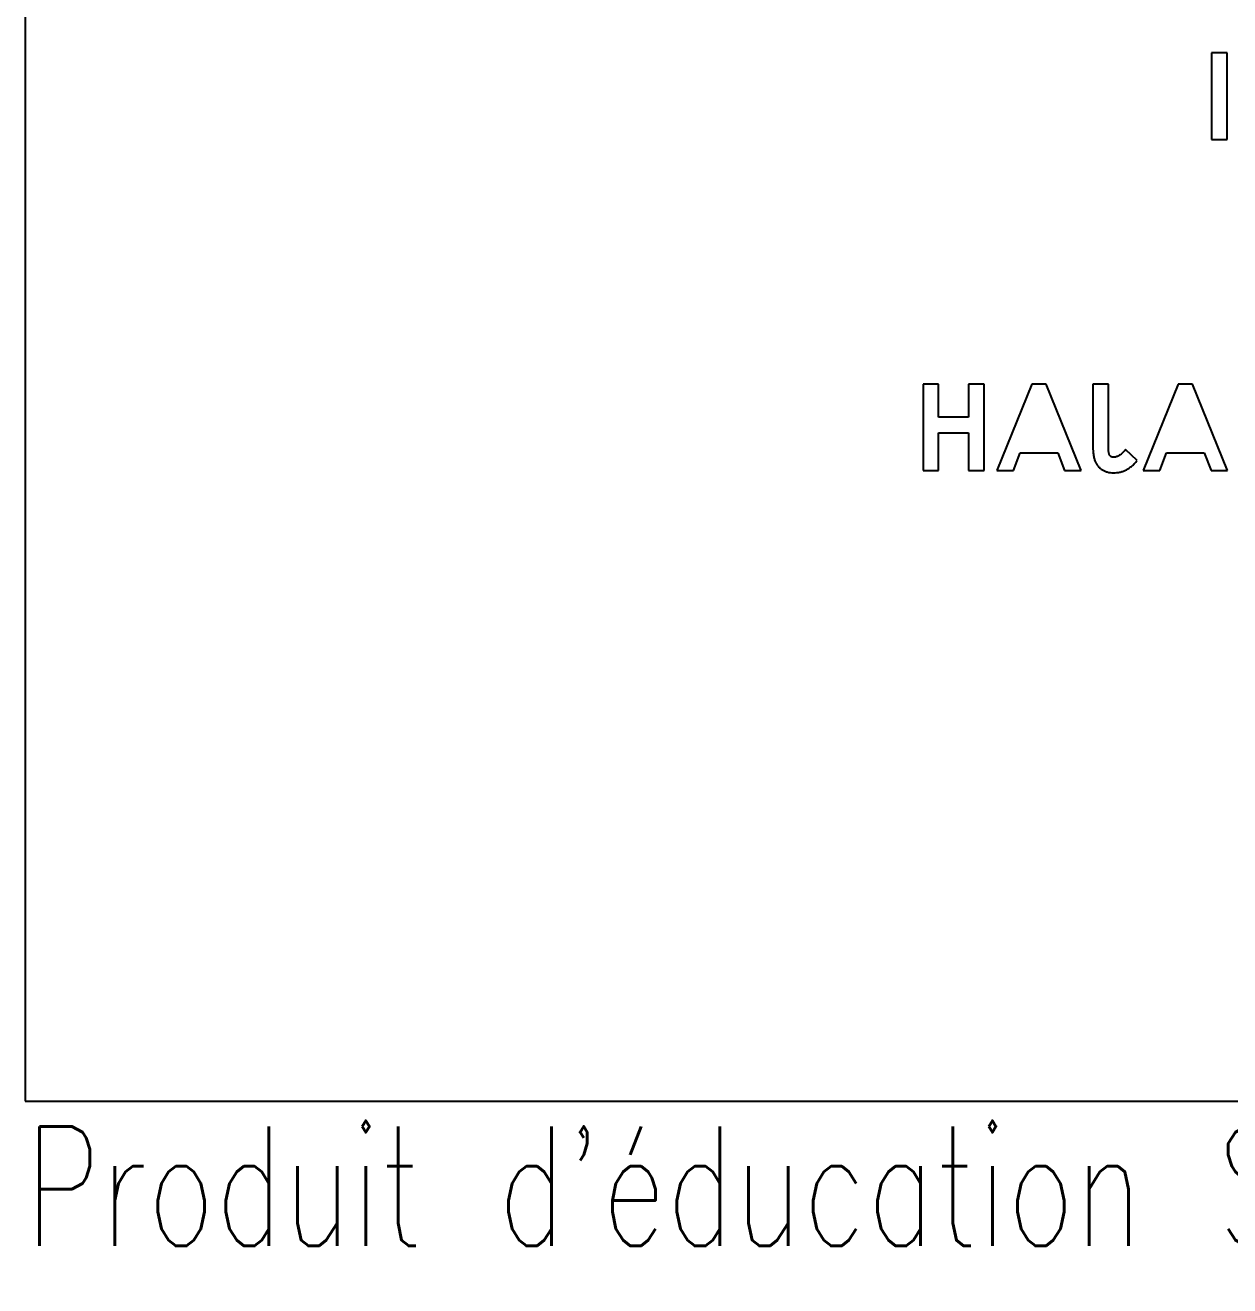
# Model space of a CAD drawing. Header units: millimetres. Extents: x -193 to 193, y -200 to 193.
# Drawn here: x -192.5 to -143.8, y -200.5 to -149.5 of the extents above; entities that cross this region are included whole.
import ezdxf

# ---------------------------------------------------------------- set-up
doc = ezdxf.new("R2010")
doc.units = ezdxf.units.MM
doc.styles.add('SLDTEXTSTYLE0', font='TXT', dxfattribs={"width": 0.7, "bigfont": 'bigfont'})

msp = doc.modelspace()

# ---------------------------------------------------------------- linework, layer by layer
at = {"color": 7, "linetype": 'Continuous', "lineweight": 25}
for p, q in [((-192.545, 193), (-192.545, -193)), ((-143.928, -150.59), (-144.556, -150.59)), ((-144.556, -150.59), (-144.556, -154.09)), ((-143.928, -154.09), (-143.928, -150.59)), ((-144.556, -154.09), (-143.928, -154.09)), ((-155.595, -163.988), (-156.223, -163.988)), ((-156.223, -163.988), (-156.223, -167.488)), ((-155.595, -165.334), (-155.595, -163.988)), ((-153.755, -163.988), (-154.383, -163.988)), ((-154.383, -163.988), (-154.383, -165.334)), ((-153.755, -167.488), (-153.755, -163.988)), ((-151.826, -163.988), (-153.239, -167.488)), ((-151.243, -163.988), (-151.826, -163.988)), ((-149.829, -167.488), (-151.243, -163.988)), ((-148.729, -163.988), (-149.358, -163.988)), ((-149.358, -163.988), (-149.358, -166.311)), ((-148.729, -166.457), (-148.729, -163.988)), ((-145.903, -163.988), (-147.316, -167.488)), ((-145.32, -163.988), (-145.903, -163.988)), ((-143.906, -167.488), (-145.32, -163.988)), ((-154.383, -165.334), (-155.595, -165.334)), ((-155.595, -167.488), (-155.595, -165.962)), ((-155.595, -165.962), (-154.383, -165.962)), ((-154.383, -165.962), (-154.383, -167.488)), ((-147.563, -167.082), (-148.038, -166.642)), ((-152.568, -167.488), (-152.296, -166.77)), ((-152.296, -166.77), (-150.771, -166.77)), ((-150.771, -166.77), (-150.499, -167.488)), ((-146.645, -167.488), (-146.373, -166.77)), ((-146.373, -166.77), (-144.848, -166.77)), ((-144.848, -166.77), (-144.576, -167.488)), ((-156.223, -167.488), (-155.595, -167.488)), ((-154.383, -167.488), (-153.755, -167.488)), ((-153.239, -167.488), (-152.568, -167.488)), ((-150.499, -167.488), (-149.829, -167.488)), ((-147.316, -167.488), (-146.645, -167.488)), ((-144.576, -167.488), (-143.906, -167.488)), ((-192.545, -193), (193.455, -193))]:
    msp.add_line(p, q, dxfattribs=at)
for points, knots in [([(-149.358, -166.311), (-149.357, -166.356), (-149.357, -166.441), (-149.353, -166.565), (-149.347, -166.678), (-149.338, -166.78), (-149.325, -166.872), (-149.311, -166.954), (-149.294, -167.026), (-149.267, -167.107), (-149.225, -167.196), (-149.162, -167.292), (-149.083, -167.376), (-148.992, -167.449), (-148.888, -167.506), (-148.774, -167.548), (-148.649, -167.573), (-148.563, -167.576), (-148.519, -167.578)], [0, 0, 0, 0, 0.076405, 0.147218, 0.212059, 0.270999, 0.324171, 0.37197, 0.414105, 0.450981, 0.518077, 0.58332, 0.648756, 0.71545, 0.783135, 0.852085, 0.923848, 1, 1, 1, 1]), ([(-148.52, -166.949), (-148.537, -166.949), (-148.569, -166.947), (-148.613, -166.928), (-148.651, -166.899), (-148.675, -166.865), (-148.691, -166.831), (-148.701, -166.797), (-148.71, -166.757), (-148.718, -166.711), (-148.723, -166.657), (-148.726, -166.596), (-148.729, -166.529), (-148.729, -166.482), (-148.729, -166.457)], [0, 0, 0, 0, 0.083661, 0.160852, 0.236744, 0.319648, 0.367326, 0.42621, 0.493524, 0.573025, 0.662506, 0.764543, 0.875878, 1, 1, 1, 1]), ([(-148.038, -166.642), (-148.063, -166.67), (-148.11, -166.723), (-148.18, -166.792), (-148.243, -166.847), (-148.303, -166.887), (-148.359, -166.915), (-148.413, -166.935), (-148.467, -166.946), (-148.503, -166.948), (-148.52, -166.949)], [0, 0, 0, 0, 0.191189, 0.357766, 0.499586, 0.618045, 0.721796, 0.819272, 0.911672, 1, 1, 1, 1]), ([(-148.519, -167.578), (-148.473, -167.576), (-148.382, -167.573), (-148.249, -167.549), (-148.12, -167.511), (-147.998, -167.455), (-147.88, -167.386), (-147.768, -167.299), (-147.66, -167.199), (-147.596, -167.122), (-147.563, -167.082)], [0, 0, 0, 0, 0.123873, 0.244326, 0.363092, 0.482806, 0.604691, 0.731012, 0.862034, 1, 1, 1, 1])]:
    msp.add_open_spline(points, degree=3, knots=knots, dxfattribs=at)

# ---------------------------------------------------------------- texts
at = {"color": 7, "linetype": 'Continuous', "insert": (-192.545, -194.02), "char_height": 4.83362, "attachment_point": 1, "style": 'SLDTEXTSTYLE0'}
msp.add_mtext("Produit d'éducation SOLIDWORKS – A titre éducatif uniquement.", dxfattribs=at)

doc.saveas('drawing.dxf')
